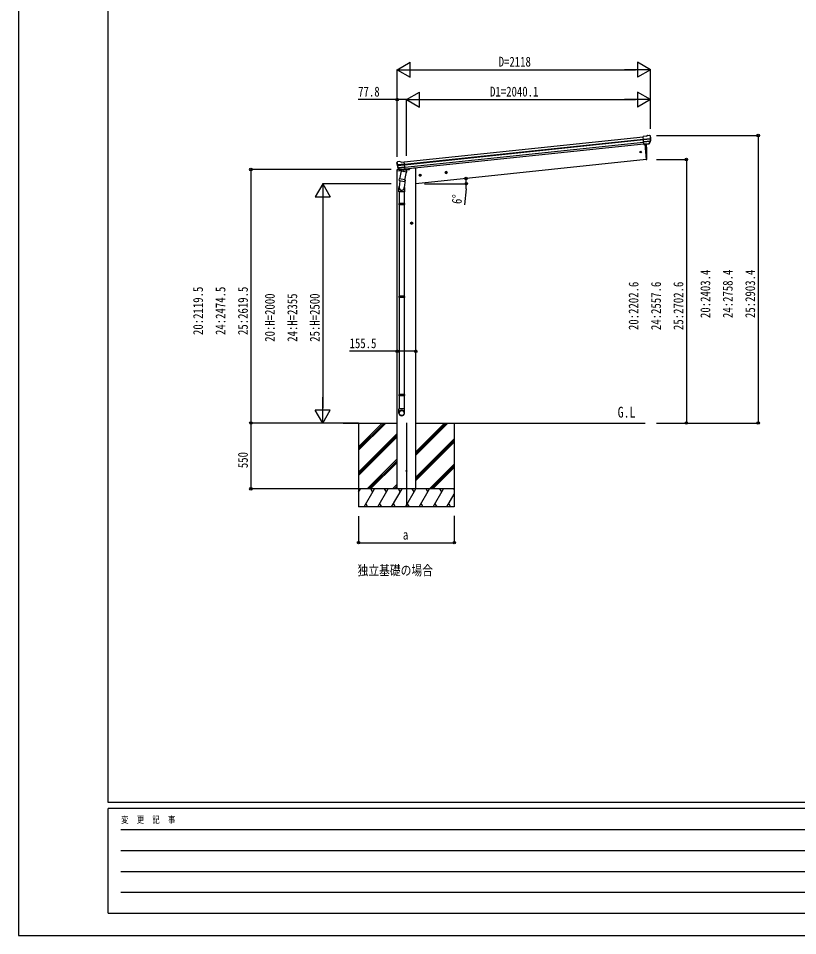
# Model space of a CAD drawing. Units: millimetres, scale not verified. Extents: x -10512 to 10512, y -7425 to 7425.
# Drawn here: x -10512 to -3998, y -7425 to 242 of the extents above; entities that cross this region are included whole.
import ezdxf
from ezdxf.enums import TextEntityAlignment as Align

# ---------------------------------------------------------------- set-up
doc = ezdxf.new("R2010")
doc.units = ezdxf.units.MM
doc.header["$LTSCALE"] = 30
for name, color, linetype in [('0-2_USER1', 3, 'Continuous'), ('0-3_YKK_12', 2, 'Continuous'), ('0-4_YKK_13', 4, 'Continuous'), ('0-5_YKK_A1', 4, 'Continuous'), ('0-6_YKK_D', 6, 'Continuous'), ('0-7_YKK_ZWAK', 7, 'Continuous')]:
    doc.layers.add(name, color=color, linetype=linetype)
doc.styles.add('ＭＳ ゴシック', font='')
doc.styles.get('ＭＳ ゴシック').set_extended_font_data('MS Gothic')

msp = doc.modelspace()

# ---------------------------------------------------------------- linework, layer by layer
at = {"layer": '0-3_YKK_12'}
msp.add_line((-7268.53, -3138.25), (-7268.53, -3843.24), dxfattribs=at)
at = {"layer": '0-4_YKK_13'}
for p, q in [((-5263.98, -744.17), (-5290.5, -746.95)), ((-5283.72, -811.51), (-5290.5, -746.95)), ((-5288.34, -767.48), (-5228.6, -761.2)), ((-5237.66, -735.37), (-5237.66, -735.37)), ((-5234, -736.45), (-5234, -736.45)), ((-5234, -736.45), (-5229.68, -739.95)), ((-5229.68, -739.95), (-5228.82, -740.65)), ((-5227.43, -744.35), (-5227.74, -742.5)), ((-5228.12, -767.07), (-5287.73, -773.34)), ((-5228.96, -783.83), (-5285.99, -789.82)), ((-5230.35, -788.49), (-5285.53, -794.29)), ((-5240.36, -806.72), (-5283.74, -811.28)), ((-5283.72, -811.51), (-5273.77, -810.46)), ((-5276.83, -810.78), (-5263.44, -938.17)), ((-5273.77, -810.46), (-5273.5, -810.53)), ((-5273.5, -810.53), (-5248.17, -807.86)), ((-5248.17, -807.86), (-5247.91, -807.74)), ((-5247.91, -807.74), (-5240.22, -806.94)), ((-5238.91, -805.07), (-5229.46, -786.77)), ((-5237.86, -805.5), (-5227.74, -787.24)), ((-7348.82, -967.31), (-7348.9, -965.44)), ((-7347.54, -962.55), (-7348.23, -963.41)), ((-7344.04, -958.23), (-7347.54, -962.55)), ((-7284.43, -977.28), (-7344.17, -983.56)), ((-7344.04, -958.23), (-7344.04, -958.23)), ((-7343.42, -989.4), (-7283.81, -983.13)), ((-7340.68, -956.4), (-7340.68, -956.4)), ((-7313.11, -959.54), (-7286.59, -956.75)), ((-7279.8, -1021.3), (-7286.59, -956.75)), ((-5263.44, -938.17), (-5261.39, -937.89)), ((-7348.53, -1025.9), (-7349.43, -1032.74)), ((-7349.43, -1032.74), (-7315.7, -1029.19)), ((-7329.02, -1021.54), (-7345.87, -1023.31)), ((-7325.91, -1024.96), (-7339.6, -1009.2)), ((-7339.11, -1005.61), (-7282.08, -999.62)), ((-7324.97, -1024.32), (-7338.01, -1008.38)), ((-7336.79, -1009.88), (-7281.61, -1004.08)), ((-7312.47, -1034.24), (-7325.83, -1099.9)), ((-7315.6, -1025.07), (-7323.3, -1025.88)), ((-7323.2, -1025.64), (-7279.82, -1021.08)), ((-7322.45, -1025.88), (-7320.89, -1025.71)), ((-7320.89, -1025.71), (-7283.35, -1021.77)), ((-7319.09, -1026.18), (-7319.24, -1026.91)), ((-7318.63, -1028.04), (-7293.88, -1037.79)), ((-7315.33, -1025.13), (-7315.6, -1025.07)), ((-7290, -1022.47), (-7315.33, -1025.13)), ((-7267.59, -1043.37), (-7312.47, -1034.24)), ((-7310.29, -1031.32), (-7310.95, -1034.55)), ((-7289.49, -1022.8), (-7292.4, -1037.15)), ((-7289.75, -1022.35), (-7290, -1022.47)), ((-7279.8, -1021.3), (-7289.75, -1022.35)), ((-7283.35, -1021.77), (-7281.78, -1021.6)), ((-7280.95, -1109.03), (-7267.59, -1043.37)), ((-7279.97, -1019.72), (-7279.04, -1019.91)), ((-7279.04, -1019.91), (-7267.84, -1036.83)), ((-7275.68, -1024.98), (-7246.42, -1021.91)), ((-7267.84, -1036.83), (-7269.11, -1043.06)), ((-7241.56, -1014.36), (-7241.98, -1017.59)), ((-7323.42, -1115.18), (-7328.98, -1170.91)), ((-7328.3, -1112.14), (-7325.81, -1099.9)), ((-7328.09, -1113.54), (-7328.09, -1113.54)), ((-7326.76, -1114.5), (-7285.8, -1122.84)), ((-7280.95, -1109.03), (-7325.83, -1099.9)), ((-7280.51, -1106.89), (-7287.16, -1174.63)), ((-7280.96, -1109.03), (-7283.5, -1121.5)), ((-7331.13, -1208.07), (-7331.13, -1173.72)), ((-7285.13, -1208.07), (-7331.13, -1208.07)), ((-7329.13, -1208.07), (-7329.13, -1304.81)), ((-7287.13, -1208.07), (-7287.13, -1304.81)), ((-7285.13, -1173.41), (-7285.13, -1208.07)), ((-7331.13, -1306.81), (-7330.13, -1304.81)), ((-7285.13, -1306.81), (-7331.13, -1306.81)), ((-7285.13, -1314.81), (-7331.13, -1314.81)), ((-7286.13, -1304.81), (-7330.13, -1304.81)), ((-7286.13, -1316.81), (-7330.13, -1316.81)), ((-7329.13, -1316.81), (-7329.13, -2080.69)), ((-7287.13, -1316.81), (-7287.13, -2080.69)), ((-7285.13, -1306.81), (-7286.13, -1304.81)), ((-7285.13, -1314.81), (-7286.13, -1316.81)), ((-7285.13, -1306.81), (-7285.13, -1314.81)), ((-7331.13, -2082.69), (-7330.13, -2080.69)), ((-7285.13, -2082.69), (-7331.13, -2082.69)), ((-7285.13, -2090.69), (-7331.13, -2090.69)), ((-7286.13, -2080.69), (-7330.13, -2080.69)), ((-7286.13, -2092.69), (-7330.13, -2092.69)), ((-7329.13, -2092.69), (-7329.13, -2901.19)), ((-7287.13, -2092.69), (-7287.13, -2901.19)), ((-7285.13, -2082.69), (-7286.13, -2080.69)), ((-7285.13, -2090.69), (-7286.13, -2092.69)), ((-7285.13, -2082.69), (-7285.13, -2090.69)), ((-7331.13, -2903.19), (-7330.13, -2901.19)), ((-7285.13, -2903.19), (-7331.13, -2903.19)), ((-7285.13, -2911.19), (-7331.13, -2911.19)), ((-7286.13, -2901.19), (-7330.13, -2901.19)), ((-7286.13, -2913.19), (-7330.13, -2913.19)), ((-7329.13, -2913.19), (-7329.13, -3023.19)), ((-7287.13, -2913.19), (-7287.13, -3023.19)), ((-7285.13, -2903.19), (-7286.13, -2901.19)), ((-7285.13, -2911.19), (-7286.13, -2913.19)), ((-7285.13, -2903.19), (-7285.13, -2911.19)), ((-7331.13, -3057.33), (-7331.13, -3023.19)), ((-7285.13, -3023.19), (-7331.13, -3023.19)), ((-7285.13, -3057.33), (-7285.13, -3023.19))]:
    msp.add_line(p, q, dxfattribs=at)
for points in [[(-5263.98, -744.17), (-5252.38, -737.2), (-5252.38, -737.2)], [(-5251.15, -736.79), (-5251.15, -736.79), (-5237.66, -735.37)], [(-7327.19, -954.99), (-7327.19, -954.99), (-7340.68, -956.4)], [(-7313.11, -959.54), (-7325.9, -955.13), (-7325.9, -955.13)], [(-7331.13, -1306.81), (-7331.13, -1314.81), (-7330.13, -1316.81)], [(-7331.13, -2082.69), (-7331.13, -2090.69), (-7330.13, -2092.69)], [(-7331.13, -2903.19), (-7331.13, -2911.19), (-7330.13, -2913.19)]]:
    msp.add_lwpolyline(points, dxfattribs=at)
for centre, radius in [((-5310.24, -875.62), 6.5), ((-7268.53, -3540.75), 5)]:
    msp.add_circle(centre, radius, dxfattribs=at)
for centre, radius, start, end in [((-5250.83, -739.77), 3, 96.02369, 120.97631), ((-5237.14, -740.34), 5, 51.04426, 95.95574), ((-5420.98, -766), 192.44, 1.4271, 6.57578), ((-5183.33, -759.09), 45.32, 182.67122, 185.64518), ((-5428.32, -765.46), 202, 354.13916, 6), ((-6158.05, -897.96), 900, 357.63919, 5.64986), ((-5240.48, -804.04), 2.99, 285.2717, 331.00739), ((-5232.13, -785.39), 3, 332.69111, 354.20009), ((-5428.32, -765.46), 200.2, 354.20009, 359.53883), ((-5227.94, -768.41), 1.35, 95.1605, 97.91927), ((-5225.33, -766.85), 2.74, 179.02151, 184.43412), ((-5230.36, -785.78), 3, 331, 354.13916), ((-7147.93, -946.2), 202, 186, 197.86084), ((-7154.99, -948.25), 192.44, 185.42422, 190.5729), ((-7388.89, -990.91), 45.32, 6.35482, 9.32878), ((-7340.15, -961.38), 5, 96.04426, 140.95574), ((-7346.19, -989.77), 2.74, 7.56588, 12.97849), ((-7343.32, -990.75), 1.35, 94.08073, 96.8395), ((-7147.93, -946.2), 200.2, 192.46117, 197.79991), ((-7326.88, -957.97), 3, 71.02369, 95.97631), ((-5261.81, -934.91), 3, 278, 357.63919), ((-7345.56, -1026.3), 3, 96, 172.5), ((-7337.34, -1007.23), 3, 197.86084, 221), ((-7335.69, -1006.48), 3, 197.79991, 219.30889), ((-7323.65, -1022.99), 2.99, 220.99261, 266.7283), ((-7322.5, -1025.38), 0.5, 240.73754, 276), ((-7319.58, -1026.08), 0.5, 348.5, 96), ((-7318.26, -1027.11), 1, 168.5, 248.5), ((-7293.4, -1036.87), 1.03, 242.53897, 344.46569), ((-7288.9, -1022.96), 0.604, 93.09842, 164.70595), ((-7281.83, -1021.11), 0.5, 276, 311.26246), ((-7246.94, -1016.94), 5, 276, 352.5), ((-7326.4, -1112.57), 1.95, 167.54017, 209.97766), ((-7326.36, -1112.54), 2, 209.90962, 258.5), ((-7285.4, -1120.88), 2, 258.5, 341.96843), ((-7301.13, -1173.72), 30, 177.45142, 180)]:
    msp.add_arc(centre, radius, start, end, dxfattribs=at)
for centre, major_axis, ratio, start_param, end_param in [((-5229.69, -743.95), (-0.87, 5.91), 0.020485, 0.671432, 1.5691306), ((-5235.08, -739.43), (5.88, -1.31), 0.24881, 0.460585, 0.4641038), ((-5230.7, -742.98), (-2.34, 1.9), 0.995767, 3.9859716, 4.712389), ((-5426.01, -787.41), (-20.92, 199.05), 0.994373, 4.7113789, 4.7277536), ((-5240.68, -803.74), (-0.11, 3), 0.642905, 3.2459383, 4.203928), ((-5240.54, -803.95), (1.66, -2.51), 0.997631, 5.8041905, 5.8929484), ((-5240.61, -803.84), (3.53, -2.11), 0.650902, 5.2561448, 5.3289554), ((-5238.24, -803.49), (1.08, 3.13), 0.040856, 2.1135035, 2.1416249), ((-7345.9, -965.3), (1.9, 2.34), 0.995767, 1.5707963, 2.2972137), ((-7342.36, -960.92), (-5.48, -2.51), 0.24881, 5.8190815, 5.8226003), ((-7346.69, -966.46), (-0.38, 5.97), 0.020485, 4.7140547, 5.6117533), ((-7145.62, -968.15), (-20.92, 199.05), 0.994373, 1.5554317, 1.5718064), ((-7325.95, -1022.91), (-1.71, 2.84), 0.040856, 4.1415604, 4.1696818), ((-7323.51, -1022.66), (-0.51, 2.96), 0.642905, 2.0792573, 3.037247), ((-7323.56, -1022.76), (-3.02, -2.79), 0.650902, 0.9542299, 1.0270405), ((-7323.6, -1022.89), (-1.1, -2.8), 0.997631, 0.3902369, 0.4789948), ((-7308.13, -1173.41), (23, 0), 0.996195, 2.621936, 6.6074797), ((-7308.13, -1173.41), (21, 0), 0.996195, 3.0215498, 6.2247991), ((-7308.13, -3055.59), (-23, 0), 0.996195, 3.1415927, 6.2831853), ((-7308.13, -3057.33), (-23, 0), 0.996195, 3.1415927, 6.2831853), ((-7308.13, -3057.33), (0, -23.43), 0.981806, 4.712389, 7.8539816)]:
    msp.add_ellipse(centre, major_axis=major_axis, ratio=ratio, start_param=start_param, end_param=end_param, dxfattribs=at)
msp.add_ellipse((-7308.13, -3057.33), major_axis=(21, 0), ratio=0.996195, dxfattribs=at)
at = {"layer": '0-5_YKK_A1'}
for p, q in [((-7286.38, -958.74), (-5290.29, -748.94)), ((-7284.39, -977.64), (-5288.31, -767.84)), ((-7283.96, -981.81), (-5287.87, -772.02)), ((-7281.86, -1001.67), (-5285.78, -791.88)), ((-5284.02, -808.61), (-7280.1, -1018.41)), ((-5276.83, -810.78), (-5263.44, -938.17)), ((-5263.44, -938.17), (-7190.78, -1140.75)), ((-7346.28, -3690.69), (-7346.28, -1032.41)), ((-7144.62, -1068.52), (-7164.51, -1070.62)), ((-7155.35, -1062.11), (-7161.43, -1066.52)), ((-7161.43, -1066.52), (-7160.64, -1073.98)), ((-7153.52, -1079.51), (-7155.61, -1059.62)), ((-7148.5, -1065.16), (-7155.35, -1062.11)), ((-6925.83, -1045.53), (-6945.72, -1047.62)), ((-6936.56, -1039.11), (-6942.63, -1043.52)), ((-6942.63, -1043.52), (-6941.85, -1050.99)), ((-6941.85, -1050.99), (-6934.99, -1054.04)), ((-6934.73, -1056.52), (-6936.82, -1036.63)), ((-6929.7, -1042.16), (-6936.56, -1039.11)), ((-7160.64, -1073.98), (-7153.78, -1077.03)), ((-7214.78, -1470.3), (-7234.78, -1470.3)), ((-7224.78, -1462.79), (-7231.28, -1466.54)), ((-7231.28, -1466.54), (-7231.28, -1474.05)), ((-7231.28, -1474.05), (-7224.78, -1477.8)), ((-7224.78, -1480.3), (-7224.78, -1460.3)), ((-7218.28, -1466.54), (-7224.78, -1462.79)), ((-7797.42, -3140.75), (-7346.28, -3140.75)), ((-7668.53, -3367.32), (-7441.9, -3140.69)), ((-7668.53, -3353.17), (-7456.04, -3140.69)), ((-7668.53, -3339.03), (-7470.19, -3140.69)), ((-7668.53, -3140.75), (-7668.53, -3840.75)), ((-7190.78, -3140.75), (-5271.84, -3140.75)), ((-7190.78, -3410.07), (-6921.46, -3140.75)), ((-7190.78, -3395.92), (-6935.6, -3140.75)), ((-7190.78, -3381.78), (-6949.75, -3140.75)), ((-6868.53, -3140.75), (-6868.53, -3840.75)), ((-7668.53, -3551.16), (-7346.28, -3228.92)), ((-7668.53, -3565.3), (-7346.28, -3243.06)), ((-7668.53, -3579.45), (-7346.28, -3257.2)), ((-7190.78, -3593.91), (-6868.53, -3271.67)), ((-7190.78, -3608.05), (-6868.53, -3285.81)), ((-7190.78, -3622.2), (-6868.53, -3299.95)), ((-7595.93, -3690.69), (-7346.28, -3441.05)), ((-7581.78, -3690.69), (-7346.28, -3455.19)), ((-7567.64, -3690.69), (-7346.28, -3469.33)), ((-7075.43, -3690.69), (-6868.53, -3483.8)), ((-7061.28, -3690.69), (-6868.53, -3497.94)), ((-7047.14, -3690.69), (-6868.53, -3512.08)), ((-7383.79, -3690.69), (-7346.03, -3652.93)), ((-7369.65, -3690.69), (-7346.03, -3667.07)), ((-7668.53, -3719.68), (-7651.83, -3690.75)), ((-6868.53, -3690.75), (-7668.53, -3690.75)), ((-7622.96, -3840.75), (-7536.36, -3690.75)), ((-7551.36, -3716.73), (-7566.36, -3690.74)), ((-7507.49, -3840.74), (-7420.89, -3690.74)), ((-7435.89, -3716.73), (-7450.89, -3690.74)), ((-7392.02, -3840.74), (-7305.42, -3690.74)), ((-7355.51, -3690.69), (-7346.03, -3681.21)), ((-7320.42, -3716.73), (-7335.42, -3690.75)), ((-7276.55, -3840.74), (-7189.95, -3690.75)), ((-7204.95, -3716.73), (-7219.95, -3690.74)), ((-7161.08, -3840.74), (-7074.48, -3690.75)), ((-7089.48, -3716.73), (-7104.48, -3690.74)), ((-7045.61, -3840.74), (-6959.01, -3690.75)), ((-6974.01, -3716.73), (-6989.01, -3690.74)), ((-6930.14, -3840.74), (-6868.53, -3734.04)), ((-6868.53, -3699.41), (-6873.54, -3690.74)), ((-7607.96, -3814.77), (-7592.96, -3840.74)), ((-7492.49, -3814.77), (-7477.49, -3840.74)), ((-7377.02, -3814.77), (-7362.02, -3840.74)), ((-7261.55, -3814.76), (-7246.55, -3840.74)), ((-7146.08, -3814.77), (-7131.08, -3840.74)), ((-7030.61, -3814.77), (-7015.61, -3840.74)), ((-6915.14, -3814.77), (-6900.14, -3840.74)), ((-6868.53, -3840.75), (-7668.53, -3840.75))]:
    msp.add_line(p, q, dxfattribs=at)
for points in [[(-7190.78, -3690.69), (-7190.78, -1011.75), (-7210.78, -1011.75), (-7241.64, -1014.99)], [(-7153.78, -1077.03), (-7147.71, -1072.62), (-7148.5, -1065.16)], [(-6934.99, -1054.04), (-6928.92, -1049.63), (-6929.7, -1042.16)], [(-7224.78, -1477.8), (-7218.28, -1474.05), (-7218.28, -1466.54)]]:
    msp.add_lwpolyline(points, dxfattribs=at)
for centre, radius in [((-7154.57, -1069.57), 8.5), ((-7154.57, -1069.57), 7.7), ((-7154.57, -1069.57), 6.5), ((-6935.77, -1046.57), 8.5), ((-6935.77, -1046.57), 7.7), ((-6935.77, -1046.57), 6.5), ((-7224.78, -1470.3), 8.5), ((-7224.78, -1470.3), 7.7), ((-7224.78, -1470.3), 6.5)]:
    msp.add_circle(centre, radius, dxfattribs=at)
at = {"layer": '0-6_YKK_D'}
for p, q in [((-7346.78, -187.35), (-7238.53, -124.85)), ((-7238.53, -249.85), (-7238.53, -124.85)), ((-5228.4, -187.35), (-5336.65, -124.85)), ((-5336.65, -124.85), (-5336.65, -249.85)), ((-7346.78, -904.76), (-7346.78, -186.35)), ((-7346.78, -187.35), (-7238.53, -249.85)), ((-7346.78, -187.35), (-7130.28, -187.35)), ((-7221.78, -187.35), (-5353.4, -187.35)), ((-5228.4, -187.35), (-5444.91, -187.35)), ((-5228.4, -187.35), (-5336.65, -249.85)), ((-5228.4, -682.03), (-5228.4, -186.35)), ((-7268.53, -437.35), (-7160.28, -374.85)), ((-7160.28, -499.85), (-7160.28, -374.85)), ((-5228.4, -437.35), (-5336.65, -374.85)), ((-5336.65, -374.85), (-5336.65, -499.85)), ((-7346.28, -914.77), (-7346.28, -436.35)), ((-7268.53, -906.6), (-7268.53, -436.35)), ((-7268.53, -905.6), (-7268.53, -436.35)), ((-7268.53, -437.35), (-7160.28, -499.85)), ((-7268.53, -437.35), (-7052.03, -437.35)), ((-7143.53, -437.35), (-5353.4, -437.35)), ((-5228.4, -437.35), (-5444.91, -437.35)), ((-5228.4, -437.35), (-5336.65, -499.85)), ((-5228.4, -682.03), (-5228.4, -436.35)), ((-5177.57, -737.35), (-4327.4, -737.35)), ((-4328.4, -737.35), (-4328.4, -3140.75)), ((-5177.57, -938.17), (-4927.4, -938.17)), ((-4928.4, -938.17), (-4928.4, -3140.75)), ((-7396.78, -1021.26), (-8569.53, -1021.26)), ((-8568.53, -1021.26), (-8568.53, -3140.75)), ((-7968.53, -1140.75), (-8031.03, -1249)), ((-7396.78, -1140.75), (-7969.53, -1140.75)), ((-7968.53, -1140.75), (-7906.03, -1249)), ((-7968.53, -1140.75), (-7968.53, -1357.25)), ((-7116.42, -1140.75), (-6766.87, -1140.75)), ((-6770.01, -1183.19), (-6783.45, -1316.51)), ((-8031.03, -1249), (-7906.03, -1249)), ((-7968.53, -1265.75), (-7968.53, -3015.75)), ((-7968.53, -3140.75), (-7968.53, -2924.24)), ((-7968.53, -3140.75), (-8031.03, -3032.49)), ((-7906.03, -3032.49), (-8031.03, -3032.49)), ((-7968.53, -3140.75), (-7906.03, -3032.49)), ((-7669.53, -3140.75), (-8569.53, -3140.75)), ((-7669.53, -3140.75), (-8569.53, -3140.75)), ((-8568.53, -3140.75), (-8568.53, -3690.75)), ((-7669.53, -3140.75), (-7969.53, -3140.75)), ((-5177.57, -3140.75), (-4927.4, -3140.75)), ((-5177.57, -3140.75), (-4327.4, -3140.75)), ((-7669.53, -3690.75), (-8569.53, -3690.75)), ((-7668.53, -3920.2), (-7668.53, -4141.74)), ((-6868.53, -3915.19), (-6868.53, -4141.74)), ((-7668.53, -4140.74), (-6868.53, -4140.74))]:
    msp.add_line(p, q, dxfattribs=at)
for points in [[(-7268.53, -437.35), (-7346.28, -437.35), (-7672.78, -437.35)], [(-7190.78, -2540.75), (-7346.28, -2540.75), (-7744.78, -2540.75)]]:
    msp.add_lwpolyline(points, dxfattribs=at)
for centre in [(-7346.28, -437.35), (-4328.4, -737.35), (-4928.4, -938.17), (-8568.53, -1021.26), (-6770.19, -1096.54), (-6767.87, -1140.75), (-7346.28, -2540.75), (-7190.78, -2540.75), (-8568.53, -3140.75), (-8568.53, -3140.75), (-4928.4, -3140.75), (-4328.4, -3140.75), (-8568.53, -3690.75), (-7668.53, -4140.74), (-6868.53, -4140.74)]:
    msp.add_circle(centre, 10.62, dxfattribs=at)
for start, end in [(0, 6), (354.23974, 0)]:
    msp.add_arc((-7190.78, -1140.75), 422.91, start, end, dxfattribs=at)
at = {"layer": '0-7_YKK_ZWAK'}
for p, q in [((-9762.45, -6312.5), (-9762.45, 6937.5)), ((9737.55, -6312.5), (-9762.45, -6312.5)), ((-3262.45, -6362.5), (-9762.45, -6362.5)), ((-9762.45, -7237.5), (-9762.45, -6362.5)), ((-9656.2, -6537.5), (-3387.45, -6537.5)), ((-9656.2, -6712.5), (-3387.45, -6712.5)), ((-9656.2, -6887.5), (-3387.45, -6887.5)), ((-9656.2, -7062.5), (-3387.45, -7062.5)), ((-9762.45, -7237.5), (-3262.45, -7237.5))]:
    msp.add_line(p, q, dxfattribs=at)
msp.add_lwpolyline([(-10512.5, -7425), (10512.5, -7425), (10512.5, 7425), (-10512.5, 7425)], close=True, dxfattribs=at)

# ---------------------------------------------------------------- texts
at = {"layer": '0-2_USER1', "style": 'ＭＳ ゴシック', "width": 0.8}
for s, height, p in [('G.L', 90.91, (-5502.87, -3122.5)), ('独立基礎の場合', 82.48, (-7677.14, -4437.94))]:
    msp.add_text(s, height=height, dxfattribs=at).set_placement(p, align=Align.BOTTOM_LEFT)
at = {"layer": '0-6_YKK_D', "style": 'ＭＳ ゴシック', "width": 0.8}
for s, p in [('D=2118', (-6497.59, -186.35)), ('77.8', (-7671.78, -436.35)), ('D1=2040.1', (-6569.47, -436.35)), ('155.5', (-7743.78, -2539.75)), ('a', (-7298.53, -4139.74))]:
    msp.add_text(s, height=82.48, dxfattribs=at).set_placement(p, align=Align.BOTTOM_LEFT)
for s, rotation, p in [('6°', 84.24, (-6784.35, -1315.42)), ('20:2403.4', 90, (-4704.4, -2263.05)), ('24:2758.4', 90, (-4516.9, -2263.05)), ('25:2903.4', 90, (-4329.4, -2263.05)), ('20:2202.6', 90, (-5304.4, -2363.46)), ('24:2557.6', 90, (-5116.9, -2363.46)), ('25:2702.6', 90, (-4929.4, -2363.46)), ('20:2119.5', 90, (-8944.53, -2405)), ('24:2474.5', 90, (-8757.03, -2405)), ('25:2619.5', 90, (-8569.53, -2405)), ('20:H=2000', 90, (-8344.53, -2461.75)), ('24:H=2355', 90, (-8157.03, -2461.75)), ('25:H=2500', 90, (-7969.53, -2461.75)), ('550', 90, (-8569.53, -3517.75))]:
    msp.add_text(s, height=82.48, rotation=rotation, dxfattribs=at).set_placement(p, align=Align.BOTTOM_LEFT)
at = {"layer": '0-7_YKK_ZWAK', "style": 'ＭＳ ゴシック', "width": 0.8}
msp.add_text('変  更  記  事', height=54.99, dxfattribs=at).set_placement((-9653.28, -6500), align=Align.BOTTOM_LEFT)

doc.saveas('drawing.dxf')
